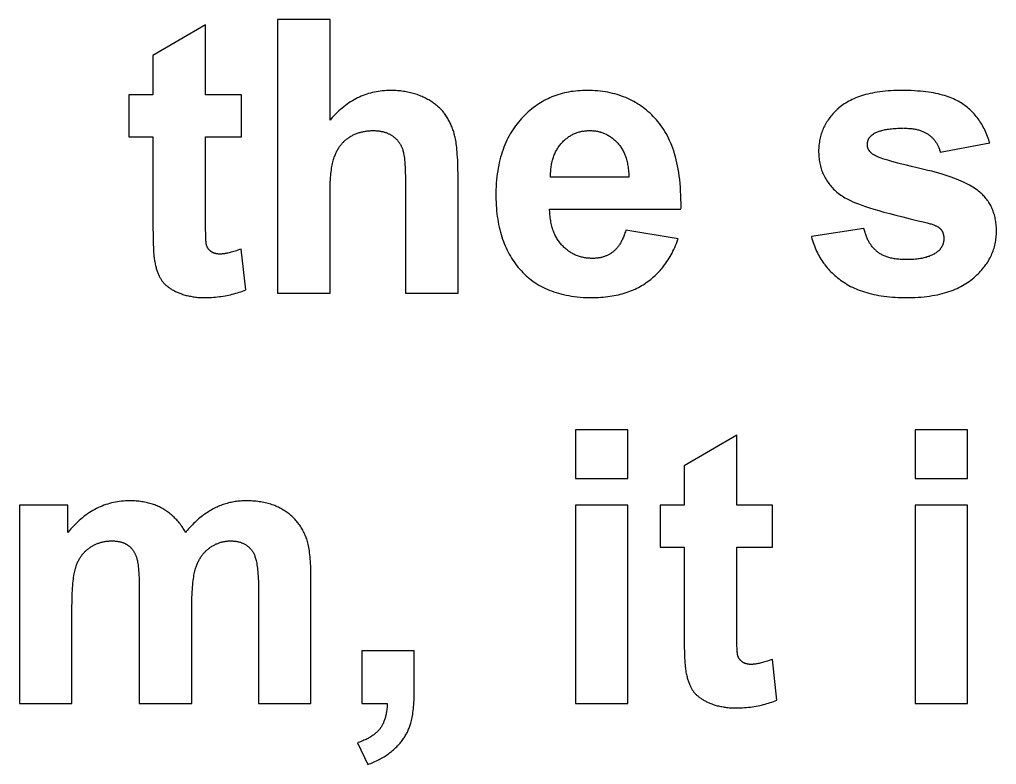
# Model space of a CAD drawing. Header units: millimetres. Extents: x 0 to 841, y 0 to 594.
# Drawn here: x 130.21 to 144.5, y 323.94 to 334.83 of the extents above; entities that cross this region are included whole.
import ezdxf

# ---------------------------------------------------------------- set-up
doc = ezdxf.new("R2010")
doc.units = ezdxf.units.MM
doc.header["$LTSCALE"] = 46.255
doc.layers.add('5_CURVES', color=7, linetype='CONTINUOUS')

msp = doc.modelspace()

# ---------------------------------------------------------------- linework, layer by layer
at = {"layer": '5_CURVES', "color": 7, "linetype": 'CONTINUOUS'}
for p, q in [((132.935, 334.751), (132.166, 334.304)), ((132.935, 333.728), (132.935, 334.751)), ((133.988, 334.83), (133.988, 330.83)), ((134.755, 334.83), (133.988, 334.83)), ((134.755, 333.359), (134.755, 334.83)), ((132.166, 334.304), (132.166, 333.728)), ((131.814, 333.728), (131.814, 333.117)), ((132.166, 333.728), (131.814, 333.728)), ((133.459, 333.728), (132.935, 333.728)), ((133.459, 333.117), (133.459, 333.728)), ((131.814, 333.117), (132.166, 333.117)), ((132.166, 333.117), (132.166, 331.767)), ((132.935, 331.949), (132.935, 333.117)), ((132.935, 333.117), (133.459, 333.117)), ((143.68, 332.893), (144.403, 333.027)), ((136.627, 330.83), (136.627, 332.58)), ((139.126, 332.527), (137.98, 332.527)), ((135.86, 332.379), (135.86, 330.83)), ((137.966, 332.058), (139.887, 332.058)), ((132.935, 331.818), (132.935, 331.949)), ((132.936, 331.749), (132.935, 331.818)), ((139.846, 331.624), (139.082, 331.752)), ((142.564, 331.774), (141.795, 331.657)), ((133.522, 330.879), (133.456, 331.474)), ((133.988, 330.83), (134.755, 330.83)), ((135.86, 330.83), (136.627, 330.83)), ((138.346, 328.83), (138.346, 328.121)), ((139.112, 328.83), (138.346, 328.83)), ((139.112, 328.121), (139.112, 328.83)), ((140.703, 328.751), (139.934, 328.304)), ((140.703, 327.728), (140.703, 328.751)), ((143.312, 328.83), (143.312, 328.121)), ((144.078, 328.83), (143.312, 328.83)), ((144.078, 328.121), (144.078, 328.83)), ((139.934, 328.304), (139.934, 327.728)), ((138.346, 328.121), (139.112, 328.121)), ((143.312, 328.121), (144.078, 328.121)), ((130.215, 327.728), (130.215, 324.83)), ((130.921, 327.728), (130.215, 327.728)), ((130.921, 327.332), (130.921, 327.728)), ((138.346, 327.728), (138.346, 324.83)), ((139.112, 327.728), (138.346, 327.728)), ((139.112, 324.83), (139.112, 327.728)), ((139.582, 327.728), (139.582, 327.117)), ((139.934, 327.728), (139.582, 327.728)), ((141.227, 327.728), (140.703, 327.728)), ((141.227, 327.117), (141.227, 327.728)), ((143.312, 327.728), (143.312, 324.83)), ((144.078, 327.728), (143.312, 327.728)), ((144.078, 324.83), (144.078, 327.728)), ((139.582, 327.117), (139.934, 327.117)), ((139.934, 327.117), (139.934, 325.767)), ((140.703, 325.949), (140.703, 327.117)), ((140.703, 327.117), (141.227, 327.117)), ((134.477, 324.83), (134.477, 326.716)), ((131.966, 326.475), (131.966, 324.83)), ((133.71, 326.501), (133.71, 324.83)), ((140.704, 325.818), (140.703, 325.949)), ((140.704, 325.749), (140.704, 325.818)), ((135.222, 325.597), (135.222, 324.83)), ((135.988, 325.597), (135.222, 325.597)), ((141.29, 324.879), (141.224, 325.474)), ((130.215, 324.83), (130.981, 324.83)), ((131.966, 324.83), (132.733, 324.83)), ((133.71, 324.83), (134.477, 324.83)), ((135.222, 324.83), (135.593, 324.83)), ((138.346, 324.83), (139.112, 324.83)), ((143.312, 324.83), (144.078, 324.83)), ((135.159, 324.254), (135.309, 323.938))]:
    msp.add_line(p, q, dxfattribs=at)
for points in [[(135.642, 333.793), (135.611, 333.793), (135.58, 333.792), (135.55, 333.79), (135.52, 333.787), (135.491, 333.784), (135.462, 333.779), (135.433, 333.774), (135.404, 333.769), (135.376, 333.762), (135.348, 333.755), (135.32, 333.747), (135.293, 333.738), (135.279, 333.734), (135.266, 333.729), (135.239, 333.719), (135.212, 333.708), (135.186, 333.696), (135.159, 333.684), (135.133, 333.67), (135.107, 333.656), (135.082, 333.642), (135.056, 333.626), (135.031, 333.61), (135.006, 333.592), (134.981, 333.574), (134.957, 333.556), (134.932, 333.536), (134.908, 333.515), (134.884, 333.494), (134.86, 333.471), (134.836, 333.448), (134.812, 333.424), (134.789, 333.398), (134.766, 333.372), (134.755, 333.359)], [(136.119, 333.695), (136.102, 333.703), (136.084, 333.711), (136.065, 333.718), (136.047, 333.725), (136.028, 333.732), (136.009, 333.738), (135.99, 333.744), (135.97, 333.75), (135.951, 333.755), (135.931, 333.76), (135.911, 333.765), (135.89, 333.769), (135.87, 333.773), (135.849, 333.777), (135.828, 333.78), (135.806, 333.783), (135.785, 333.786), (135.763, 333.788), (135.741, 333.79), (135.718, 333.791), (135.696, 333.792), (135.673, 333.793), (135.65, 333.793), (135.642, 333.793)], [(138.509, 333.793), (138.485, 333.793), (138.449, 333.792), (138.414, 333.79), (138.379, 333.788), (138.345, 333.785), (138.311, 333.78), (138.278, 333.776), (138.245, 333.77), (138.213, 333.764), (138.182, 333.756), (138.15, 333.749), (138.12, 333.74), (138.089, 333.731), (138.059, 333.721), (138.03, 333.71), (138.001, 333.698), (137.972, 333.686), (137.943, 333.673), (137.915, 333.659), (137.888, 333.645), (137.86, 333.629), (137.834, 333.613), (137.807, 333.597), (137.781, 333.579), (137.755, 333.561), (137.729, 333.542), (137.704, 333.522), (137.678, 333.501), (137.654, 333.479), (137.629, 333.457), (137.605, 333.433), (137.581, 333.409), (137.557, 333.384)], [(139.529, 333.364), (139.506, 333.39), (139.483, 333.414), (139.459, 333.438), (139.435, 333.461), (139.41, 333.483), (139.385, 333.505), (139.359, 333.525), (139.333, 333.545), (139.307, 333.564), (139.28, 333.582), (139.253, 333.6), (139.225, 333.616), (139.197, 333.632), (139.168, 333.647), (139.139, 333.662), (139.11, 333.676), (139.079, 333.689), (139.049, 333.701), (139.017, 333.712), (138.986, 333.723), (138.953, 333.733), (138.92, 333.743), (138.887, 333.751), (138.852, 333.759), (138.817, 333.766), (138.782, 333.772), (138.746, 333.778), (138.709, 333.782), (138.671, 333.786), (138.633, 333.789), (138.594, 333.791), (138.554, 333.793), (138.513, 333.793), (138.509, 333.793)], [(143.121, 333.793), (143.093, 333.793), (143.046, 333.792), (143.001, 333.791), (142.958, 333.789), (142.916, 333.786), (142.875, 333.782), (142.835, 333.778), (142.796, 333.773), (142.759, 333.767), (142.722, 333.761), (142.687, 333.755), (142.653, 333.748), (142.62, 333.74), (142.588, 333.732), (142.557, 333.723), (142.527, 333.714), (142.498, 333.704), (142.47, 333.694), (142.443, 333.683), (142.416, 333.672), (142.391, 333.66), (142.367, 333.648), (142.343, 333.636), (142.32, 333.623), (142.298, 333.609), (142.276, 333.596), (142.256, 333.582), (142.236, 333.567), (142.217, 333.552), (142.198, 333.537)], [(144.004, 333.598), (143.984, 333.611), (143.964, 333.623), (143.943, 333.635), (143.921, 333.647), (143.898, 333.658), (143.874, 333.669), (143.85, 333.679), (143.824, 333.69), (143.797, 333.699), (143.77, 333.709), (143.741, 333.718), (143.711, 333.726), (143.68, 333.734), (143.648, 333.742), (143.615, 333.749), (143.58, 333.756), (143.544, 333.762), (143.507, 333.768), (143.469, 333.773), (143.429, 333.778), (143.388, 333.782), (143.346, 333.785), (143.302, 333.788), (143.256, 333.791), (143.209, 333.792), (143.161, 333.793), (143.121, 333.793)], [(136.438, 333.444), (136.43, 333.455), (136.422, 333.466), (136.413, 333.477), (136.404, 333.488), (136.395, 333.499), (136.385, 333.509), (136.375, 333.52), (136.365, 333.53), (136.354, 333.54), (136.344, 333.55), (136.332, 333.561), (136.321, 333.57), (136.309, 333.58), (136.296, 333.59), (136.283, 333.6), (136.27, 333.609), (136.257, 333.618), (136.243, 333.627), (136.229, 333.637), (136.214, 333.645), (136.199, 333.654), (136.183, 333.663), (136.167, 333.671), (136.151, 333.68), (136.134, 333.688), (136.119, 333.695)], [(144.403, 333.027), (144.397, 333.045), (144.389, 333.071), (144.38, 333.096), (144.371, 333.121), (144.362, 333.145), (144.352, 333.169), (144.342, 333.192), (144.331, 333.215), (144.32, 333.237), (144.309, 333.258), (144.297, 333.279), (144.285, 333.3), (144.273, 333.32), (144.26, 333.34), (144.247, 333.359), (144.233, 333.378), (144.219, 333.396), (144.205, 333.414), (144.19, 333.432), (144.175, 333.449), (144.16, 333.466), (144.144, 333.482), (144.128, 333.498), (144.111, 333.513), (144.094, 333.528), (144.077, 333.543), (144.059, 333.557), (144.041, 333.571), (144.023, 333.585), (144.004, 333.598)], [(142.198, 333.537), (142.192, 333.531), (142.174, 333.515), (142.157, 333.499), (142.14, 333.482), (142.124, 333.466), (142.108, 333.449), (142.094, 333.432), (142.079, 333.415), (142.066, 333.398), (142.053, 333.381), (142.04, 333.363), (142.028, 333.345), (142.017, 333.328), (142.006, 333.31), (141.996, 333.292), (141.986, 333.273), (141.977, 333.255), (141.969, 333.236), (141.961, 333.217), (141.953, 333.198), (141.946, 333.179), (141.939, 333.159), (141.933, 333.139), (141.928, 333.119), (141.923, 333.099), (141.918, 333.079), (141.914, 333.058), (141.911, 333.037), (141.908, 333.015), (141.905, 332.994), (141.903, 332.972), (141.902, 332.949), (141.901, 332.927), (141.901, 332.904)], [(136.586, 333.106), (136.582, 333.122), (136.578, 333.139), (136.573, 333.155), (136.569, 333.171), (136.564, 333.187), (136.559, 333.203), (136.553, 333.219), (136.548, 333.234), (136.542, 333.25), (136.536, 333.265), (136.529, 333.28), (136.522, 333.295), (136.515, 333.31), (136.508, 333.325), (136.501, 333.34), (136.493, 333.355), (136.485, 333.369), (136.476, 333.384), (136.467, 333.398), (136.458, 333.413), (136.449, 333.427), (136.439, 333.441), (136.438, 333.444)], [(137.557, 333.384), (137.534, 333.358), (137.511, 333.331), (137.49, 333.304), (137.469, 333.277), (137.448, 333.248), (137.429, 333.219), (137.41, 333.19), (137.392, 333.16), (137.375, 333.129), (137.358, 333.097), (137.342, 333.065), (137.327, 333.032), (137.312, 332.998), (137.298, 332.964), (137.285, 332.929), (137.273, 332.893), (137.261, 332.856), (137.25, 332.818), (137.24, 332.78), (137.231, 332.74), (137.222, 332.7), (137.214, 332.659), (137.207, 332.617), (137.201, 332.574), (137.195, 332.529), (137.191, 332.484), (137.187, 332.438), (137.184, 332.391), (137.182, 332.342), (137.181, 332.293), (137.181, 332.257)], [(139.887, 332.058), (139.888, 332.075), (139.888, 332.14), (139.887, 332.202), (139.886, 332.263), (139.883, 332.322), (139.879, 332.379), (139.874, 332.435), (139.869, 332.489), (139.862, 332.541), (139.855, 332.592), (139.847, 332.642), (139.838, 332.689), (139.828, 332.736), (139.817, 332.781), (139.806, 332.825), (139.794, 332.867), (139.781, 332.908), (139.767, 332.948), (139.753, 332.986), (139.738, 333.024), (139.722, 333.06), (139.706, 333.095), (139.689, 333.129), (139.671, 333.162), (139.653, 333.194), (139.634, 333.225), (139.614, 333.254), (139.594, 333.283), (139.573, 333.311), (139.551, 333.338), (139.529, 333.364)], [(135.044, 333.113), (135.049, 333.117), (135.061, 333.123), (135.072, 333.13), (135.084, 333.136), (135.096, 333.142), (135.107, 333.147), (135.119, 333.153), (135.132, 333.158), (135.144, 333.163), (135.156, 333.168), (135.169, 333.172), (135.181, 333.176), (135.194, 333.18), (135.207, 333.184), (135.22, 333.187), (135.233, 333.19), (135.246, 333.193), (135.259, 333.195), (135.273, 333.198), (135.286, 333.2), (135.3, 333.202), (135.314, 333.203), (135.328, 333.204), (135.342, 333.205), (135.356, 333.206), (135.371, 333.207), (135.385, 333.207)], [(135.385, 333.207), (135.388, 333.207), (135.401, 333.206), (135.413, 333.206), (135.426, 333.205), (135.438, 333.205), (135.45, 333.204), (135.461, 333.202), (135.473, 333.201), (135.484, 333.199), (135.495, 333.197), (135.505, 333.195), (135.516, 333.193), (135.526, 333.191), (135.537, 333.188), (135.547, 333.185), (135.556, 333.182), (135.566, 333.179), (135.576, 333.176), (135.585, 333.172), (135.594, 333.169), (135.603, 333.165), (135.612, 333.161), (135.62, 333.157), (135.629, 333.152), (135.637, 333.148), (135.645, 333.143), (135.653, 333.138), (135.661, 333.133)], [(138.142, 333.023), (138.151, 333.034), (138.162, 333.044), (138.172, 333.055), (138.183, 333.065), (138.194, 333.075), (138.205, 333.084), (138.216, 333.093), (138.227, 333.102), (138.238, 333.11), (138.25, 333.118), (138.261, 333.125), (138.273, 333.132), (138.284, 333.139), (138.296, 333.146), (138.308, 333.152), (138.321, 333.158), (138.333, 333.163), (138.345, 333.168), (138.352, 333.171), (138.358, 333.173), (138.371, 333.178), (138.384, 333.182), (138.397, 333.186), (138.411, 333.189), (138.424, 333.193), (138.438, 333.196), (138.452, 333.198), (138.466, 333.2), (138.48, 333.202), (138.495, 333.204), (138.51, 333.205), (138.525, 333.206), (138.54, 333.206), (138.556, 333.207)], [(138.556, 333.207), (138.57, 333.206), (138.584, 333.206), (138.599, 333.205), (138.612, 333.204), (138.626, 333.202), (138.64, 333.201), (138.653, 333.198), (138.667, 333.196), (138.68, 333.193), (138.693, 333.19), (138.706, 333.186), (138.712, 333.184), (138.719, 333.182), (138.731, 333.178), (138.744, 333.174), (138.756, 333.169), (138.769, 333.164), (138.781, 333.159), (138.793, 333.153), (138.805, 333.147), (138.817, 333.14), (138.828, 333.133), (138.84, 333.126), (138.852, 333.119), (138.863, 333.111), (138.874, 333.103), (138.886, 333.094), (138.897, 333.085), (138.908, 333.076), (138.919, 333.066), (138.93, 333.056), (138.94, 333.046), (138.951, 333.035), (138.954, 333.032)], [(142.701, 333.156), (142.71, 333.162), (142.719, 333.167), (142.729, 333.172), (142.739, 333.177), (142.75, 333.182), (142.762, 333.187), (142.774, 333.192), (142.786, 333.196), (142.799, 333.201), (142.813, 333.205), (142.827, 333.209), (142.842, 333.213), (142.858, 333.217), (142.875, 333.22), (142.892, 333.223), (142.91, 333.226), (142.928, 333.229), (142.948, 333.232), (142.968, 333.234), (142.989, 333.236), (143.01, 333.238), (143.033, 333.239), (143.057, 333.241), (143.081, 333.241), (143.106, 333.242), (143.132, 333.242), (143.134, 333.242)], [(143.14, 333.242), (143.159, 333.242), (143.178, 333.241), (143.196, 333.241), (143.213, 333.239), (143.23, 333.238), (143.247, 333.236), (143.263, 333.235), (143.278, 333.232), (143.293, 333.23), (143.308, 333.228), (143.322, 333.225), (143.336, 333.222), (143.35, 333.218), (143.363, 333.215), (143.376, 333.211), (143.388, 333.207), (143.4, 333.203), (143.412, 333.199), (143.423, 333.195), (143.434, 333.19), (143.445, 333.185), (143.455, 333.18), (143.465, 333.175), (143.475, 333.169), (143.485, 333.164), (143.494, 333.158), (143.503, 333.152)], [(134.823, 332.833), (134.824, 332.834), (134.829, 332.847), (134.834, 332.86), (134.839, 332.873), (134.845, 332.885), (134.851, 332.897), (134.857, 332.909), (134.863, 332.921), (134.869, 332.932), (134.876, 332.943), (134.883, 332.954), (134.889, 332.964), (134.896, 332.974), (134.904, 332.984), (134.911, 332.994), (134.919, 333.003), (134.926, 333.013), (134.934, 333.022), (134.942, 333.031), (134.951, 333.039), (134.955, 333.043), (134.959, 333.048), (134.968, 333.056), (134.977, 333.064), (134.986, 333.071), (134.995, 333.079), (135.005, 333.086), (135.014, 333.093), (135.024, 333.1), (135.034, 333.107), (135.044, 333.113)], [(135.661, 333.133), (135.667, 333.129), (135.675, 333.123), (135.682, 333.118), (135.69, 333.112), (135.697, 333.106), (135.704, 333.1), (135.711, 333.094), (135.718, 333.088), (135.724, 333.082), (135.73, 333.076), (135.736, 333.07), (135.742, 333.064), (135.748, 333.057), (135.753, 333.051), (135.758, 333.044), (135.764, 333.037), (135.768, 333.03), (135.773, 333.023), (135.778, 333.016), (135.782, 333.009), (135.787, 333.002), (135.791, 332.994), (135.793, 332.991), (135.795, 332.987), (135.798, 332.979), (135.802, 332.971), (135.806, 332.963), (135.809, 332.955), (135.812, 332.947), (135.815, 332.939)], [(136.627, 332.58), (136.626, 332.634), (136.625, 332.684), (136.624, 332.731), (136.622, 332.775), (136.62, 332.816), (136.617, 332.855), (136.615, 332.891), (136.612, 332.925), (136.609, 332.957), (136.605, 332.986), (136.602, 333.014), (136.598, 333.039), (136.594, 333.063), (136.59, 333.085), (136.586, 333.106)], [(137.98, 332.527), (137.98, 332.544), (137.98, 332.565), (137.981, 332.586), (137.982, 332.606), (137.983, 332.626), (137.985, 332.646), (137.987, 332.665), (137.99, 332.683), (137.993, 332.702), (137.996, 332.72), (138, 332.737), (138.004, 332.755), (138.008, 332.772), (138.013, 332.788), (138.018, 332.804), (138.023, 332.82), (138.029, 332.836), (138.035, 332.851), (138.041, 332.866), (138.048, 332.881), (138.055, 332.895), (138.062, 332.909), (138.07, 332.923), (138.077, 332.936), (138.086, 332.95), (138.094, 332.963), (138.103, 332.975), (138.112, 332.988), (138.122, 333), (138.132, 333.012), (138.142, 333.023)], [(138.954, 333.032), (138.964, 333.021), (138.974, 333.01), (138.983, 332.999), (138.992, 332.987), (139.001, 332.975), (139.01, 332.963), (139.018, 332.95), (139.026, 332.937), (139.034, 332.923), (139.041, 332.909), (139.048, 332.895), (139.055, 332.881), (139.062, 332.865), (139.068, 332.85), (139.074, 332.834), (139.08, 332.818), (139.085, 332.801), (139.09, 332.784), (139.095, 332.766), (139.1, 332.748), (139.104, 332.729), (139.108, 332.71), (139.111, 332.69), (139.114, 332.67), (139.117, 332.649), (139.12, 332.628), (139.122, 332.606), (139.123, 332.584), (139.125, 332.561), (139.126, 332.537), (139.126, 332.527)], [(142.613, 333.002), (142.613, 333.002), (142.613, 333.008), (142.613, 333.013), (142.614, 333.019), (142.614, 333.024), (142.615, 333.029), (142.616, 333.034), (142.617, 333.039), (142.618, 333.044), (142.619, 333.048), (142.62, 333.053), (142.621, 333.058), (142.623, 333.062), (142.625, 333.067), (142.626, 333.071), (142.628, 333.076), (142.63, 333.08), (142.632, 333.084), (142.635, 333.088), (142.637, 333.092), (142.64, 333.097), (142.642, 333.101), (142.645, 333.105), (142.648, 333.109), (142.651, 333.112), (142.655, 333.116), (142.658, 333.12), (142.662, 333.124), (142.665, 333.128), (142.669, 333.131), (142.673, 333.135), (142.678, 333.139), (142.682, 333.142), (142.687, 333.146), (142.691, 333.149), (142.696, 333.153), (142.701, 333.156)], [(143.503, 333.152), (143.511, 333.146), (143.519, 333.14), (143.527, 333.134), (143.535, 333.127), (143.543, 333.121), (143.55, 333.114), (143.558, 333.107), (143.565, 333.1), (143.572, 333.092), (143.579, 333.085), (143.585, 333.077), (143.592, 333.069), (143.598, 333.061), (143.604, 333.053), (143.61, 333.044), (143.616, 333.035), (143.622, 333.026), (143.627, 333.017), (143.633, 333.008), (143.638, 332.998), (143.643, 332.988), (143.648, 332.978), (143.653, 332.967), (143.657, 332.957), (143.662, 332.946), (143.666, 332.935), (143.67, 332.923), (143.674, 332.911), (143.678, 332.899), (143.68, 332.893)], [(135.815, 332.939), (135.819, 332.929), (135.822, 332.917), (135.825, 332.903), (135.829, 332.887), (135.832, 332.87), (135.835, 332.85), (135.839, 332.828), (135.842, 332.803), (135.845, 332.775), (135.847, 332.745), (135.85, 332.711), (135.852, 332.674), (135.854, 332.634), (135.856, 332.59), (135.858, 332.543), (135.859, 332.492), (135.86, 332.437), (135.86, 332.379)], [(141.901, 332.904), (141.901, 332.89), (141.902, 332.866), (141.903, 332.843), (141.905, 332.82), (141.907, 332.797), (141.91, 332.775), (141.913, 332.753), (141.917, 332.731), (141.922, 332.71), (141.927, 332.69), (141.932, 332.669), (141.938, 332.649), (141.945, 332.629), (141.952, 332.61), (141.959, 332.591), (141.967, 332.572), (141.976, 332.554), (141.985, 332.535), (141.99, 332.526), (141.994, 332.517), (142.005, 332.5), (142.015, 332.482), (142.026, 332.465), (142.038, 332.448), (142.05, 332.432), (142.063, 332.415), (142.077, 332.399), (142.091, 332.383), (142.105, 332.367), (142.12, 332.352), (142.136, 332.337), (142.152, 332.322), (142.169, 332.307), (142.187, 332.292), (142.205, 332.278), (142.224, 332.264), (142.244, 332.25)], [(142.689, 332.862), (142.686, 332.865), (142.682, 332.868), (142.677, 332.872), (142.673, 332.876), (142.669, 332.879), (142.665, 332.883), (142.662, 332.887), (142.658, 332.89), (142.655, 332.894), (142.651, 332.898), (142.648, 332.901), (142.645, 332.905), (142.643, 332.909), (142.64, 332.913), (142.637, 332.917), (142.635, 332.921), (142.633, 332.924), (142.631, 332.928), (142.629, 332.932), (142.627, 332.936), (142.625, 332.94), (142.624, 332.943), (142.623, 332.945), (142.622, 332.949), (142.621, 332.953), (142.619, 332.957), (142.618, 332.961), (142.617, 332.966), (142.616, 332.97), (142.615, 332.974), (142.615, 332.979), (142.614, 332.983), (142.614, 332.988), (142.613, 332.993), (142.613, 332.997), (142.613, 333.002)], [(134.755, 330.83), (134.755, 332.302), (134.755, 332.343), (134.756, 332.381), (134.758, 332.418), (134.759, 332.452), (134.761, 332.486), (134.763, 332.518), (134.766, 332.548), (134.769, 332.577), (134.772, 332.604), (134.776, 332.631), (134.779, 332.656), (134.783, 332.679), (134.788, 332.702), (134.792, 332.724), (134.797, 332.744), (134.802, 332.764), (134.807, 332.782), (134.812, 332.8), (134.818, 332.817), (134.823, 332.833)], [(143.342, 332.662), (143.259, 332.681), (143.185, 332.699), (143.118, 332.716), (143.057, 332.732), (143.003, 332.746), (142.955, 332.76), (142.913, 332.772), (142.875, 332.784), (142.842, 332.795), (142.813, 332.805), (142.787, 332.814), (142.766, 332.823), (142.747, 332.831), (142.731, 332.838), (142.717, 332.845), (142.706, 332.851), (142.697, 332.857), (142.689, 332.862)], [(144.259, 332.304), (144.241, 332.319), (144.222, 332.333), (144.202, 332.348), (144.18, 332.363), (144.157, 332.377), (144.132, 332.392), (144.106, 332.407), (144.079, 332.422), (144.05, 332.436), (144.019, 332.451), (143.987, 332.466), (143.952, 332.48), (143.916, 332.495), (143.878, 332.51), (143.839, 332.524), (143.797, 332.539), (143.753, 332.554), (143.706, 332.568), (143.658, 332.582), (143.607, 332.597), (143.554, 332.611), (143.498, 332.625), (143.44, 332.639), (143.342, 332.662)], [(144.501, 331.736), (144.501, 331.748), (144.501, 331.771), (144.5, 331.793), (144.498, 331.815), (144.496, 331.836), (144.494, 331.857), (144.491, 331.878), (144.488, 331.898), (144.484, 331.917), (144.48, 331.937), (144.476, 331.956), (144.471, 331.974), (144.465, 331.992), (144.46, 332.01), (144.453, 332.028), (144.447, 332.045), (144.44, 332.062), (144.432, 332.078), (144.425, 332.095), (144.417, 332.111), (144.408, 332.126), (144.399, 332.142), (144.39, 332.157), (144.38, 332.172), (144.375, 332.179), (144.37, 332.186), (144.359, 332.2), (144.348, 332.214), (144.337, 332.228), (144.325, 332.241), (144.313, 332.254), (144.3, 332.267), (144.287, 332.28), (144.273, 332.292), (144.259, 332.304)], [(137.181, 332.257), (137.181, 332.248), (137.181, 332.203), (137.183, 332.158), (137.185, 332.115), (137.188, 332.072), (137.191, 332.03), (137.196, 331.989), (137.201, 331.949), (137.207, 331.909), (137.214, 331.87), (137.221, 331.832), (137.229, 331.795), (137.238, 331.758), (137.247, 331.723), (137.257, 331.687), (137.268, 331.653), (137.279, 331.619), (137.291, 331.586), (137.304, 331.553), (137.318, 331.521), (137.332, 331.49), (137.346, 331.459), (137.362, 331.429), (137.377, 331.399), (137.394, 331.37), (137.411, 331.341), (137.429, 331.313), (137.448, 331.285), (137.467, 331.258)], [(142.244, 332.25), (142.263, 332.238), (142.285, 332.225), (142.309, 332.211), (142.337, 332.197), (142.368, 332.182), (142.403, 332.166), (142.442, 332.15), (142.486, 332.133), (142.533, 332.116), (142.586, 332.097), (142.645, 332.078), (142.709, 332.058), (142.779, 332.037), (142.856, 332.015), (142.94, 331.992), (143.032, 331.968), (143.131, 331.943), (143.24, 331.916), (143.358, 331.889)], [(138.151, 331.525), (138.14, 331.537), (138.13, 331.549), (138.12, 331.562), (138.11, 331.575), (138.1, 331.588), (138.091, 331.601), (138.082, 331.615), (138.073, 331.629), (138.065, 331.643), (138.057, 331.658), (138.049, 331.673), (138.042, 331.689), (138.035, 331.705), (138.028, 331.721), (138.022, 331.738), (138.015, 331.755), (138.01, 331.773), (138.004, 331.791), (137.999, 331.809), (137.994, 331.828), (137.99, 331.848), (137.986, 331.868), (137.982, 331.888), (137.979, 331.909), (137.976, 331.931), (137.973, 331.953), (137.971, 331.975), (137.969, 331.999), (137.968, 332.023), (137.967, 332.047), (137.966, 332.058)], [(143.358, 331.889), (143.431, 331.872), (143.451, 331.868), (143.469, 331.863), (143.487, 331.858), (143.503, 331.854), (143.519, 331.849), (143.533, 331.845), (143.547, 331.841), (143.56, 331.836), (143.572, 331.832), (143.583, 331.828), (143.594, 331.824), (143.603, 331.82), (143.612, 331.816), (143.621, 331.812), (143.629, 331.808), (143.636, 331.804), (143.642, 331.8), (143.649, 331.797), (143.654, 331.793), (143.659, 331.789), (143.664, 331.786), (143.668, 331.782), (143.672, 331.779), (143.676, 331.776)], [(132.166, 331.767), (132.167, 331.702), (132.168, 331.643), (132.169, 331.589), (132.17, 331.541), (132.172, 331.498), (132.174, 331.459), (132.176, 331.426), (132.179, 331.396), (132.181, 331.37), (132.184, 331.348), (132.186, 331.329), (132.188, 331.313)], [(132.949, 331.534), (132.947, 331.539), (132.946, 331.546), (132.945, 331.554), (132.944, 331.565), (132.942, 331.578), (132.941, 331.594), (132.94, 331.615), (132.939, 331.639), (132.938, 331.669), (132.937, 331.705), (132.936, 331.749)], [(139.082, 331.752), (139.08, 331.744), (139.074, 331.727), (139.069, 331.709), (139.063, 331.693), (139.057, 331.677), (139.051, 331.662), (139.045, 331.647), (139.039, 331.633), (139.033, 331.619), (139.027, 331.606), (139.02, 331.593), (139.014, 331.581), (139.007, 331.569), (139.001, 331.558), (138.994, 331.547), (138.987, 331.536), (138.98, 331.526), (138.973, 331.516), (138.966, 331.507), (138.959, 331.498), (138.951, 331.489), (138.944, 331.48), (138.936, 331.472), (138.929, 331.464), (138.921, 331.457), (138.913, 331.45), (138.905, 331.443), (138.897, 331.436)], [(142.763, 331.432), (142.753, 331.44), (142.744, 331.448), (142.735, 331.456), (142.726, 331.464), (142.717, 331.472), (142.708, 331.481), (142.7, 331.49), (142.692, 331.499), (142.684, 331.509), (142.676, 331.519), (142.669, 331.529), (142.662, 331.539), (142.654, 331.549), (142.647, 331.56), (142.641, 331.571), (142.634, 331.583), (142.628, 331.594), (142.622, 331.606), (142.616, 331.619), (142.61, 331.631), (142.604, 331.644), (142.599, 331.658), (142.594, 331.671), (142.589, 331.685), (142.584, 331.699), (142.579, 331.714), (142.575, 331.729), (142.571, 331.745), (142.567, 331.76), (142.564, 331.774)], [(143.676, 331.776), (143.679, 331.772), (143.683, 331.769), (143.686, 331.765), (143.689, 331.761), (143.692, 331.758), (143.695, 331.754), (143.697, 331.75), (143.7, 331.746), (143.703, 331.742), (143.705, 331.738), (143.707, 331.734), (143.71, 331.729), (143.712, 331.725), (143.714, 331.721), (143.716, 331.716), (143.718, 331.712), (143.719, 331.707), (143.721, 331.703), (143.722, 331.698), (143.724, 331.693), (143.725, 331.689), (143.726, 331.684), (143.727, 331.679), (143.728, 331.674), (143.729, 331.669), (143.73, 331.663), (143.73, 331.658), (143.731, 331.653), (143.731, 331.647), (143.732, 331.642), (143.732, 331.636), (143.732, 331.632)], [(144.168, 331.052), (144.175, 331.058), (144.196, 331.077), (144.215, 331.095), (144.234, 331.113), (144.253, 331.132), (144.27, 331.151), (144.287, 331.169), (144.303, 331.188), (144.318, 331.207), (144.333, 331.226), (144.347, 331.246), (144.36, 331.265), (144.373, 331.284), (144.385, 331.304), (144.396, 331.324), (144.407, 331.344), (144.417, 331.364), (144.427, 331.384), (144.436, 331.404), (144.444, 331.425), (144.452, 331.446), (144.459, 331.467), (144.463, 331.477), (144.466, 331.488), (144.472, 331.509), (144.477, 331.531), (144.482, 331.552), (144.487, 331.574), (144.491, 331.597), (144.494, 331.619), (144.496, 331.642), (144.499, 331.665), (144.5, 331.688), (144.501, 331.712), (144.501, 331.736)], [(139.38, 330.983), (139.402, 330.999), (139.424, 331.015), (139.445, 331.031), (139.466, 331.048), (139.486, 331.066), (139.506, 331.084), (139.525, 331.102), (139.544, 331.121), (139.563, 331.141), (139.581, 331.161), (139.599, 331.181), (139.617, 331.202), (139.634, 331.224), (139.65, 331.246), (139.667, 331.268), (139.683, 331.291), (139.698, 331.315), (139.713, 331.339), (139.728, 331.364), (139.743, 331.39), (139.757, 331.416), (139.77, 331.442), (139.783, 331.47), (139.796, 331.497), (139.809, 331.526), (139.821, 331.555), (139.832, 331.585), (139.844, 331.616), (139.846, 331.624)], [(141.795, 331.657), (141.796, 331.653), (141.803, 331.625), (141.811, 331.598), (141.82, 331.571), (141.829, 331.544), (141.839, 331.519), (141.849, 331.493), (141.859, 331.468), (141.87, 331.444), (141.882, 331.42), (141.894, 331.396), (141.907, 331.373), (141.92, 331.35), (141.933, 331.328), (141.948, 331.306), (141.962, 331.284), (141.977, 331.263), (141.985, 331.252), (141.993, 331.242), (142.009, 331.221), (142.026, 331.201), (142.043, 331.182), (142.06, 331.162), (142.079, 331.143), (142.097, 331.125), (142.117, 331.106), (142.136, 331.088), (142.157, 331.071), (142.178, 331.053), (142.199, 331.037), (142.221, 331.02), (142.244, 331.004)], [(143.732, 331.632), (143.732, 331.625), (143.731, 331.617), (143.731, 331.61), (143.73, 331.603), (143.73, 331.596), (143.729, 331.589), (143.728, 331.582), (143.726, 331.575), (143.725, 331.568), (143.723, 331.562), (143.721, 331.555), (143.719, 331.549), (143.717, 331.543), (143.715, 331.537), (143.713, 331.531), (143.711, 331.528), (143.71, 331.525), (143.707, 331.519), (143.704, 331.513), (143.701, 331.507), (143.698, 331.502), (143.695, 331.496), (143.691, 331.491), (143.688, 331.486), (143.684, 331.48), (143.68, 331.475), (143.676, 331.47), (143.671, 331.465), (143.667, 331.46), (143.662, 331.455), (143.657, 331.45), (143.652, 331.446), (143.647, 331.441), (143.641, 331.437), (143.636, 331.432), (143.63, 331.428)], [(133.016, 331.438), (133.013, 331.44), (133.009, 331.443), (133.006, 331.446), (133.003, 331.448), (133, 331.451), (132.997, 331.454), (132.995, 331.456), (132.994, 331.457), (132.991, 331.46), (132.988, 331.463), (132.985, 331.466), (132.983, 331.469), (132.98, 331.472), (132.978, 331.475), (132.975, 331.479), (132.973, 331.482), (132.971, 331.485), (132.969, 331.489), (132.967, 331.492), (132.965, 331.496), (132.963, 331.499), (132.961, 331.503), (132.959, 331.506), (132.957, 331.51), (132.956, 331.514), (132.954, 331.518), (132.953, 331.522), (132.951, 331.526), (132.95, 331.53), (132.949, 331.534), (132.949, 331.534)], [(133.456, 331.474), (133.432, 331.466), (133.409, 331.458), (133.387, 331.45), (133.367, 331.444), (133.347, 331.438), (133.328, 331.432), (133.311, 331.427), (133.294, 331.423), (133.278, 331.419), (133.263, 331.415), (133.248, 331.412), (133.235, 331.41), (133.222, 331.407), (133.21, 331.405), (133.198, 331.404), (133.187, 331.403), (133.176, 331.402), (133.166, 331.401), (133.157, 331.4), (133.148, 331.4)], [(138.594, 331.338), (138.588, 331.338), (138.571, 331.338), (138.554, 331.339), (138.538, 331.34), (138.522, 331.341), (138.507, 331.343), (138.491, 331.345), (138.476, 331.348), (138.461, 331.351), (138.446, 331.354), (138.431, 331.357), (138.417, 331.361), (138.403, 331.365), (138.388, 331.37), (138.375, 331.375), (138.361, 331.38), (138.347, 331.386), (138.334, 331.392), (138.321, 331.398), (138.308, 331.405), (138.295, 331.412), (138.282, 331.419), (138.27, 331.427), (138.257, 331.435), (138.245, 331.444), (138.233, 331.452), (138.221, 331.462), (138.209, 331.471), (138.197, 331.481), (138.185, 331.492), (138.174, 331.502), (138.163, 331.514), (138.151, 331.525)], [(132.188, 331.313), (132.19, 331.303), (132.193, 331.286), (132.197, 331.269), (132.2, 331.252), (132.204, 331.236), (132.207, 331.221), (132.211, 331.206), (132.215, 331.191), (132.22, 331.177), (132.224, 331.164), (132.228, 331.151), (132.233, 331.138), (132.238, 331.125), (132.243, 331.113), (132.247, 331.102), (132.252, 331.09), (132.258, 331.08), (132.263, 331.069), (132.268, 331.059), (132.274, 331.049), (132.279, 331.04), (132.285, 331.03), (132.291, 331.021), (132.297, 331.013)], [(133.148, 331.4), (133.146, 331.4), (133.14, 331.4), (133.134, 331.401), (133.128, 331.401), (133.122, 331.401), (133.117, 331.402), (133.111, 331.402), (133.106, 331.403), (133.101, 331.404), (133.096, 331.405), (133.091, 331.406), (133.086, 331.407), (133.081, 331.408), (133.077, 331.409), (133.072, 331.41), (133.068, 331.412), (133.063, 331.413), (133.059, 331.415), (133.055, 331.416), (133.051, 331.418), (133.047, 331.42), (133.043, 331.422), (133.039, 331.424), (133.035, 331.426), (133.031, 331.428), (133.027, 331.43), (133.024, 331.433), (133.02, 331.435), (133.016, 331.438)], [(138.897, 331.436), (138.889, 331.429), (138.88, 331.423), (138.872, 331.417), (138.863, 331.411), (138.854, 331.406), (138.845, 331.4), (138.836, 331.395), (138.827, 331.39), (138.818, 331.386), (138.808, 331.381), (138.799, 331.377), (138.789, 331.373), (138.779, 331.369), (138.769, 331.365), (138.759, 331.362), (138.748, 331.359), (138.738, 331.356), (138.727, 331.353), (138.716, 331.35), (138.705, 331.348), (138.694, 331.346), (138.683, 331.344), (138.671, 331.342), (138.66, 331.341), (138.648, 331.34), (138.636, 331.339), (138.623, 331.338), (138.611, 331.338), (138.598, 331.338), (138.594, 331.338)], [(143.183, 331.319), (143.172, 331.319), (143.152, 331.319), (143.132, 331.32), (143.112, 331.321), (143.093, 331.322), (143.075, 331.324), (143.057, 331.326), (143.039, 331.328), (143.022, 331.33), (143.005, 331.333), (142.989, 331.336), (142.973, 331.34), (142.958, 331.343), (142.943, 331.347), (142.928, 331.351), (142.914, 331.355), (142.9, 331.36), (142.887, 331.365), (142.874, 331.37), (142.861, 331.375), (142.849, 331.381), (142.837, 331.386), (142.825, 331.392), (142.814, 331.399), (142.803, 331.405), (142.793, 331.411), (142.782, 331.418), (142.772, 331.425), (142.763, 331.432)], [(143.63, 331.428), (143.621, 331.421), (143.611, 331.414), (143.6, 331.408), (143.589, 331.401), (143.578, 331.395), (143.566, 331.389), (143.554, 331.384), (143.542, 331.378), (143.529, 331.373), (143.516, 331.367), (143.502, 331.363), (143.487, 331.358), (143.473, 331.353), (143.457, 331.349), (143.441, 331.345), (143.425, 331.341), (143.408, 331.338), (143.391, 331.335), (143.373, 331.332), (143.354, 331.329), (143.335, 331.327), (143.315, 331.324), (143.294, 331.323), (143.273, 331.321), (143.251, 331.32), (143.229, 331.319), (143.205, 331.319), (143.183, 331.319)], [(137.467, 331.258), (137.488, 331.231), (137.509, 331.204), (137.53, 331.179), (137.553, 331.154), (137.575, 331.13), (137.599, 331.107), (137.623, 331.084), (137.647, 331.063), (137.66, 331.052), (137.673, 331.042), (137.698, 331.022), (137.725, 331.002), (137.752, 330.984), (137.78, 330.966), (137.808, 330.948), (137.837, 330.932), (137.867, 330.916), (137.897, 330.901), (137.929, 330.887), (137.961, 330.874), (137.993, 330.861), (138.027, 330.849), (138.061, 330.838), (138.096, 330.827), (138.133, 330.817), (138.169, 330.808), (138.207, 330.8), (138.246, 330.793), (138.286, 330.786), (138.327, 330.78), (138.368, 330.776), (138.411, 330.772), (138.455, 330.768), (138.5, 330.766), (138.546, 330.765), (138.586, 330.765)], [(143.183, 330.765), (143.219, 330.765), (143.266, 330.766), (143.312, 330.768), (143.357, 330.77), (143.401, 330.773), (143.443, 330.777), (143.484, 330.782), (143.524, 330.787), (143.563, 330.793), (143.601, 330.8), (143.638, 330.807), (143.673, 330.815), (143.708, 330.824), (143.742, 330.833), (143.775, 330.842), (143.806, 330.853), (143.837, 330.863), (143.868, 330.875), (143.897, 330.887), (143.925, 330.899), (143.953, 330.912), (143.98, 330.925), (144.006, 330.939), (144.031, 330.954), (144.055, 330.969), (144.079, 330.984), (144.102, 331), (144.125, 331.017), (144.147, 331.034), (144.168, 331.052)], [(132.297, 331.013), (132.302, 331.005), (132.308, 330.997), (132.314, 330.99), (132.321, 330.982), (132.327, 330.975), (132.334, 330.968), (132.341, 330.96), (132.348, 330.953), (132.356, 330.946), (132.364, 330.939), (132.372, 330.932), (132.381, 330.925), (132.389, 330.918), (132.398, 330.912), (132.408, 330.905), (132.418, 330.898), (132.427, 330.892), (132.438, 330.886), (132.448, 330.879), (132.459, 330.873), (132.471, 330.867), (132.482, 330.861), (132.494, 330.855), (132.507, 330.849), (132.519, 330.843), (132.533, 330.838), (132.542, 330.834)], [(132.916, 330.765), (132.93, 330.765), (132.961, 330.765), (132.991, 330.766), (133.021, 330.768), (133.051, 330.769), (133.08, 330.772), (133.108, 330.775), (133.137, 330.778), (133.165, 330.782), (133.192, 330.786), (133.22, 330.79), (133.246, 330.795), (133.273, 330.801), (133.299, 330.807), (133.325, 330.813), (133.351, 330.82), (133.376, 330.827), (133.401, 330.835), (133.426, 330.843), (133.45, 330.851), (133.474, 330.86), (133.498, 330.869), (133.522, 330.879)], [(138.586, 330.765), (138.61, 330.765), (138.646, 330.766), (138.682, 330.767), (138.717, 330.769), (138.751, 330.771), (138.784, 330.775), (138.817, 330.778), (138.849, 330.783), (138.881, 330.788), (138.912, 330.793), (138.942, 330.799), (138.972, 330.806), (139.001, 330.813), (139.03, 330.821), (139.058, 330.829), (139.086, 330.838), (139.113, 330.847), (139.139, 330.857), (139.165, 330.867), (139.191, 330.878), (139.216, 330.889), (139.241, 330.901), (139.265, 330.913), (139.289, 330.926), (139.312, 330.94), (139.335, 330.953), (139.358, 330.968), (139.38, 330.983)], [(142.244, 331.004), (142.268, 330.988), (142.292, 330.973), (142.316, 330.958), (142.342, 330.943), (142.368, 330.929), (142.395, 330.916), (142.423, 330.903), (142.451, 330.891), (142.48, 330.879), (142.51, 330.868), (142.54, 330.857), (142.572, 330.847), (142.604, 330.837), (142.637, 330.828), (142.672, 330.819), (142.707, 330.811), (142.742, 330.804), (142.779, 330.797), (142.817, 330.791), (142.856, 330.785), (142.896, 330.78), (142.937, 330.776), (142.979, 330.772), (143.022, 330.769), (143.066, 330.767), (143.111, 330.766), (143.158, 330.765), (143.183, 330.765)], [(132.542, 330.834), (132.557, 330.828), (132.573, 330.822), (132.588, 330.817), (132.603, 330.811), (132.619, 330.806), (132.635, 330.802), (132.651, 330.797), (132.667, 330.793), (132.684, 330.789), (132.701, 330.786), (132.718, 330.783), (132.735, 330.779), (132.752, 330.777), (132.769, 330.774), (132.787, 330.772), (132.805, 330.77), (132.823, 330.768), (132.841, 330.767), (132.859, 330.766), (132.878, 330.765), (132.896, 330.765), (132.915, 330.765)], [(131.825, 327.793), (131.794, 327.793), (131.764, 327.792), (131.734, 327.79), (131.704, 327.787), (131.674, 327.783), (131.645, 327.779), (131.616, 327.774), (131.588, 327.768), (131.56, 327.761), (131.531, 327.754), (131.504, 327.746), (131.476, 327.737), (131.449, 327.727), (131.421, 327.716), (131.395, 327.705), (131.368, 327.693), (131.341, 327.68), (131.315, 327.666), (131.289, 327.652), (131.263, 327.636), (131.237, 327.62), (131.211, 327.603), (131.186, 327.585), (131.161, 327.566), (131.136, 327.546), (131.111, 327.526), (131.086, 327.504), (131.061, 327.482), (131.037, 327.458), (131.012, 327.434), (130.988, 327.408), (130.964, 327.382), (130.94, 327.354), (130.921, 327.332)], [(132.308, 327.679), (132.292, 327.687), (132.276, 327.696), (132.26, 327.703), (132.243, 327.711), (132.226, 327.718), (132.21, 327.725), (132.192, 327.732), (132.175, 327.738), (132.157, 327.744), (132.139, 327.75), (132.121, 327.755), (132.102, 327.76), (132.084, 327.765), (132.065, 327.769), (132.045, 327.773), (132.025, 327.777), (132.005, 327.78), (131.985, 327.783), (131.964, 327.786), (131.943, 327.788), (131.922, 327.79), (131.9, 327.791), (131.878, 327.792), (131.856, 327.793), (131.833, 327.793), (131.825, 327.793)], [(133.527, 327.793), (133.506, 327.793), (133.486, 327.793), (133.465, 327.792), (133.445, 327.79), (133.425, 327.788), (133.405, 327.786), (133.386, 327.784), (133.366, 327.781), (133.347, 327.778), (133.327, 327.774), (133.308, 327.77), (133.299, 327.768), (133.289, 327.766), (133.27, 327.761), (133.251, 327.756), (133.232, 327.751), (133.214, 327.745), (133.195, 327.739), (133.176, 327.732), (133.158, 327.725), (133.139, 327.718), (133.121, 327.71), (133.103, 327.702), (133.084, 327.693), (133.066, 327.684), (133.055, 327.679)], [(134.067, 327.662), (134.051, 327.672), (134.034, 327.681), (134.017, 327.69), (134, 327.698), (133.982, 327.706), (133.964, 327.714), (133.946, 327.722), (133.927, 327.729), (133.908, 327.735), (133.889, 327.742), (133.869, 327.748), (133.849, 327.754), (133.829, 327.759), (133.808, 327.764), (133.787, 327.768), (133.765, 327.773), (133.743, 327.776), (133.721, 327.78), (133.698, 327.783), (133.675, 327.786), (133.651, 327.788), (133.627, 327.79), (133.602, 327.791), (133.577, 327.792), (133.552, 327.793), (133.527, 327.793)], [(132.643, 327.332), (132.641, 327.335), (132.631, 327.353), (132.62, 327.371), (132.609, 327.389), (132.597, 327.406), (132.586, 327.422), (132.574, 327.438), (132.563, 327.454), (132.551, 327.469), (132.538, 327.484), (132.526, 327.499), (132.514, 327.513), (132.501, 327.526), (132.488, 327.54), (132.475, 327.552), (132.462, 327.565), (132.449, 327.577), (132.436, 327.589), (132.422, 327.6), (132.408, 327.611), (132.395, 327.622), (132.38, 327.632), (132.366, 327.642), (132.352, 327.652), (132.337, 327.661), (132.322, 327.67), (132.308, 327.679)], [(133.055, 327.679), (133.036, 327.669), (133.018, 327.658), (132.999, 327.647), (132.981, 327.636), (132.962, 327.624), (132.943, 327.612), (132.925, 327.599), (132.906, 327.586), (132.888, 327.572), (132.869, 327.557), (132.851, 327.542), (132.833, 327.527), (132.814, 327.511), (132.796, 327.495), (132.778, 327.478), (132.76, 327.46), (132.742, 327.442), (132.724, 327.423), (132.706, 327.404), (132.688, 327.385), (132.67, 327.364), (132.653, 327.344), (132.643, 327.332)], [(134.396, 327.282), (134.393, 327.288), (134.385, 327.306), (134.377, 327.323), (134.368, 327.34), (134.36, 327.357), (134.351, 327.373), (134.341, 327.389), (134.332, 327.405), (134.322, 327.42), (134.312, 327.435), (134.301, 327.45), (134.291, 327.464), (134.28, 327.478), (134.269, 327.492), (134.257, 327.505), (134.246, 327.518), (134.234, 327.531), (134.222, 327.543), (134.209, 327.556), (134.196, 327.567), (134.183, 327.579), (134.17, 327.59), (134.156, 327.601), (134.142, 327.612), (134.128, 327.623), (134.113, 327.633), (134.098, 327.643), (134.083, 327.653), (134.067, 327.662)], [(131.246, 327.111), (131.257, 327.118), (131.267, 327.124), (131.277, 327.131), (131.288, 327.137), (131.298, 327.142), (131.309, 327.148), (131.32, 327.153), (131.331, 327.158), (131.342, 327.163), (131.353, 327.167), (131.364, 327.172), (131.375, 327.176), (131.387, 327.18), (131.392, 327.181), (131.398, 327.183), (131.41, 327.186), (131.421, 327.189), (131.433, 327.192), (131.445, 327.195), (131.457, 327.197), (131.469, 327.199), (131.481, 327.201), (131.494, 327.203), (131.506, 327.204), (131.519, 327.205), (131.532, 327.206), (131.545, 327.206), (131.558, 327.207), (131.565, 327.207)], [(131.565, 327.207), (131.571, 327.207), (131.582, 327.206), (131.593, 327.206), (131.603, 327.206), (131.614, 327.205), (131.624, 327.204), (131.634, 327.203), (131.643, 327.202), (131.653, 327.2), (131.662, 327.199), (131.671, 327.197), (131.68, 327.195), (131.688, 327.193), (131.697, 327.191), (131.705, 327.188), (131.713, 327.186), (131.721, 327.183), (131.729, 327.181), (131.736, 327.178), (131.744, 327.175), (131.751, 327.172), (131.758, 327.168), (131.765, 327.165), (131.771, 327.161), (131.778, 327.158), (131.784, 327.154), (131.791, 327.15), (131.794, 327.148), (131.797, 327.146)], [(133, 327.109), (133.008, 327.115), (133.019, 327.122), (133.029, 327.128), (133.04, 327.134), (133.05, 327.14), (133.061, 327.146), (133.071, 327.151), (133.082, 327.157), (133.092, 327.162), (133.103, 327.166), (133.114, 327.171), (133.124, 327.175), (133.135, 327.179), (133.146, 327.182), (133.157, 327.186), (133.168, 327.189), (133.179, 327.192), (133.19, 327.194), (133.195, 327.195), (133.201, 327.197), (133.212, 327.199), (133.223, 327.2), (133.234, 327.202), (133.246, 327.203), (133.257, 327.205), (133.268, 327.206), (133.28, 327.206), (133.292, 327.207), (133.303, 327.207)], [(133.303, 327.207), (133.307, 327.207), (133.32, 327.206), (133.332, 327.206), (133.345, 327.205), (133.357, 327.204), (133.368, 327.203), (133.38, 327.201), (133.391, 327.199), (133.402, 327.197), (133.413, 327.195), (133.423, 327.192), (133.434, 327.19), (133.444, 327.187), (133.454, 327.183), (133.463, 327.18), (133.473, 327.176), (133.482, 327.172), (133.491, 327.168), (133.5, 327.164), (133.508, 327.159), (133.517, 327.154), (133.525, 327.149), (133.533, 327.143), (133.541, 327.138), (133.549, 327.132), (133.557, 327.126), (133.564, 327.12), (133.571, 327.113), (133.578, 327.106), (133.585, 327.099), (133.592, 327.092), (133.599, 327.084), (133.605, 327.076), (133.612, 327.068), (133.618, 327.06), (133.624, 327.051), (133.63, 327.042)], [(134.477, 326.716), (134.476, 326.758), (134.475, 326.798), (134.474, 326.837), (134.472, 326.874), (134.469, 326.909), (134.467, 326.942), (134.464, 326.974), (134.461, 327.005), (134.457, 327.033), (134.453, 327.061), (134.449, 327.087), (134.445, 327.112), (134.44, 327.135), (134.435, 327.157), (134.43, 327.178), (134.425, 327.198), (134.419, 327.217), (134.414, 327.235), (134.408, 327.252), (134.402, 327.267), (134.396, 327.282)], [(131.042, 326.836), (131.044, 326.844), (131.049, 326.856), (131.054, 326.869), (131.059, 326.881), (131.064, 326.893), (131.069, 326.904), (131.075, 326.915), (131.081, 326.926), (131.087, 326.937), (131.093, 326.948), (131.099, 326.958), (131.105, 326.968), (131.112, 326.978), (131.119, 326.988), (131.126, 326.997), (131.129, 327.002), (131.133, 327.006), (131.141, 327.016), (131.148, 327.024), (131.156, 327.033), (131.164, 327.042), (131.172, 327.05), (131.181, 327.058), (131.189, 327.066), (131.198, 327.074), (131.207, 327.082), (131.217, 327.089), (131.226, 327.097), (131.236, 327.104), (131.246, 327.111)], [(131.797, 327.146), (131.803, 327.141), (131.809, 327.137), (131.814, 327.133), (131.82, 327.128), (131.825, 327.123), (131.831, 327.118), (131.836, 327.113), (131.839, 327.111), (131.841, 327.108), (131.847, 327.102), (131.852, 327.097), (131.856, 327.091), (131.861, 327.085), (131.866, 327.079), (131.871, 327.073), (131.875, 327.067), (131.879, 327.061), (131.884, 327.054), (131.888, 327.047), (131.892, 327.04), (131.896, 327.033), (131.9, 327.026), (131.904, 327.018), (131.907, 327.01), (131.911, 327.003), (131.914, 326.994), (131.917, 326.986), (131.921, 326.978), (131.924, 326.969), (131.926, 326.964)], [(132.795, 326.82), (132.797, 326.826), (132.802, 326.84), (132.807, 326.853), (132.812, 326.867), (132.818, 326.88), (132.823, 326.892), (132.829, 326.904), (132.835, 326.916), (132.842, 326.928), (132.848, 326.94), (132.854, 326.951), (132.861, 326.962), (132.868, 326.972), (132.875, 326.983), (132.882, 326.993), (132.89, 327.003), (132.897, 327.012), (132.905, 327.022), (132.913, 327.031), (132.921, 327.04), (132.929, 327.048), (132.937, 327.057), (132.946, 327.065), (132.954, 327.073), (132.963, 327.081), (132.972, 327.088), (132.981, 327.095), (132.991, 327.102), (133, 327.109)], [(133.63, 327.042), (133.635, 327.034), (133.639, 327.025), (133.644, 327.015), (133.649, 327.004), (133.654, 326.993), (133.658, 326.98), (133.663, 326.966), (133.667, 326.951), (133.671, 326.935), (133.676, 326.918), (133.68, 326.899), (133.684, 326.879), (133.687, 326.857), (133.691, 326.834), (133.694, 326.809), (133.697, 326.782), (133.7, 326.754), (133.702, 326.724), (133.704, 326.692), (133.706, 326.658), (133.708, 326.622), (133.709, 326.584), (133.71, 326.543), (133.71, 326.501)], [(131.926, 326.964), (131.929, 326.953), (131.932, 326.942), (131.935, 326.928), (131.938, 326.913), (131.942, 326.895), (131.945, 326.876), (131.948, 326.855), (131.95, 326.831), (131.953, 326.804), (131.956, 326.775), (131.958, 326.742), (131.96, 326.707), (131.962, 326.668), (131.963, 326.626), (131.965, 326.58), (131.966, 326.53), (131.966, 326.475)], [(130.981, 324.83), (130.981, 326.254), (130.982, 326.305), (130.983, 326.353), (130.984, 326.398), (130.985, 326.441), (130.987, 326.481), (130.99, 326.518), (130.992, 326.554), (130.995, 326.587), (130.998, 326.618), (131.002, 326.647), (131.006, 326.674), (131.009, 326.7), (131.014, 326.723), (131.018, 326.746), (131.022, 326.766), (131.027, 326.786), (131.032, 326.804), (131.037, 326.82), (131.042, 326.836)], [(132.733, 324.83), (132.733, 326.239), (132.734, 326.289), (132.734, 326.336), (132.736, 326.38), (132.737, 326.422), (132.739, 326.461), (132.742, 326.498), (132.744, 326.533), (132.747, 326.566), (132.75, 326.597), (132.754, 326.626), (132.758, 326.654), (132.762, 326.679), (132.766, 326.704), (132.77, 326.726), (132.775, 326.747), (132.779, 326.767), (132.784, 326.786), (132.789, 326.803), (132.795, 326.82)], [(139.934, 325.767), (139.935, 325.702), (139.936, 325.643), (139.937, 325.589), (139.939, 325.541), (139.94, 325.498), (139.942, 325.459), (139.945, 325.426), (139.947, 325.396), (139.949, 325.37), (139.952, 325.348), (139.954, 325.329), (139.957, 325.313)], [(140.717, 325.534), (140.716, 325.539), (140.714, 325.546), (140.713, 325.554), (140.712, 325.565), (140.71, 325.578), (140.709, 325.594), (140.708, 325.615), (140.707, 325.639), (140.706, 325.669), (140.705, 325.705), (140.704, 325.749)], [(135.931, 324.525), (135.936, 324.543), (135.941, 324.562), (135.946, 324.583), (135.951, 324.604), (135.955, 324.626), (135.96, 324.649), (135.964, 324.674), (135.967, 324.699), (135.971, 324.725), (135.974, 324.753), (135.977, 324.782), (135.98, 324.812), (135.982, 324.843), (135.984, 324.876), (135.986, 324.909), (135.987, 324.945), (135.988, 324.981), (135.988, 325.019), (135.988, 325.597)], [(140.784, 325.438), (140.781, 325.44), (140.777, 325.443), (140.774, 325.446), (140.771, 325.448), (140.768, 325.451), (140.765, 325.454), (140.763, 325.456), (140.762, 325.457), (140.759, 325.46), (140.756, 325.463), (140.753, 325.466), (140.751, 325.469), (140.748, 325.472), (140.746, 325.475), (140.743, 325.479), (140.741, 325.482), (140.739, 325.485), (140.737, 325.489), (140.735, 325.492), (140.733, 325.496), (140.731, 325.499), (140.729, 325.503), (140.727, 325.506), (140.725, 325.51), (140.724, 325.514), (140.722, 325.518), (140.721, 325.522), (140.719, 325.526), (140.718, 325.53), (140.717, 325.534), (140.717, 325.534)], [(141.224, 325.474), (141.2, 325.466), (141.177, 325.458), (141.155, 325.45), (141.135, 325.444), (141.115, 325.438), (141.096, 325.432), (141.079, 325.427), (141.062, 325.423), (141.046, 325.419), (141.031, 325.415), (141.016, 325.412), (141.003, 325.41), (140.99, 325.407), (140.978, 325.405), (140.966, 325.404), (140.955, 325.403), (140.944, 325.402), (140.934, 325.401), (140.925, 325.4), (140.916, 325.4)], [(139.957, 325.313), (139.958, 325.303), (139.961, 325.286), (139.965, 325.269), (139.968, 325.252), (139.972, 325.236), (139.976, 325.221), (139.979, 325.206), (139.984, 325.191), (139.988, 325.177), (139.992, 325.164), (139.997, 325.151), (140.001, 325.138), (140.006, 325.125), (140.011, 325.113), (140.016, 325.102), (140.021, 325.09), (140.026, 325.08), (140.031, 325.069), (140.036, 325.059), (140.042, 325.049), (140.047, 325.04), (140.053, 325.03), (140.059, 325.021), (140.065, 325.013)], [(140.916, 325.4), (140.914, 325.4), (140.908, 325.4), (140.902, 325.401), (140.896, 325.401), (140.891, 325.401), (140.885, 325.402), (140.88, 325.402), (140.874, 325.403), (140.869, 325.404), (140.864, 325.405), (140.859, 325.406), (140.854, 325.407), (140.849, 325.408), (140.845, 325.409), (140.84, 325.41), (140.836, 325.412), (140.831, 325.413), (140.827, 325.415), (140.823, 325.416), (140.819, 325.418), (140.815, 325.42), (140.811, 325.422), (140.807, 325.424), (140.803, 325.426), (140.799, 325.428), (140.795, 325.43), (140.792, 325.433), (140.788, 325.435), (140.784, 325.438)], [(140.065, 325.013), (140.07, 325.005), (140.076, 324.997), (140.082, 324.99), (140.089, 324.982), (140.095, 324.975), (140.102, 324.968), (140.109, 324.96), (140.117, 324.953), (140.124, 324.946), (140.132, 324.939), (140.14, 324.932), (140.149, 324.925), (140.158, 324.918), (140.167, 324.912), (140.176, 324.905), (140.186, 324.898), (140.196, 324.892), (140.206, 324.886), (140.216, 324.879), (140.227, 324.873), (140.239, 324.867), (140.25, 324.861), (140.262, 324.855), (140.275, 324.849), (140.287, 324.843), (140.301, 324.838), (140.311, 324.834)], [(140.684, 324.765), (140.698, 324.765), (140.729, 324.765), (140.759, 324.766), (140.789, 324.768), (140.819, 324.769), (140.848, 324.772), (140.876, 324.775), (140.905, 324.778), (140.933, 324.782), (140.96, 324.786), (140.988, 324.79), (141.015, 324.795), (141.041, 324.801), (141.067, 324.807), (141.093, 324.813), (141.119, 324.82), (141.144, 324.827), (141.169, 324.835), (141.194, 324.843), (141.218, 324.851), (141.242, 324.86), (141.266, 324.869), (141.29, 324.879)], [(135.593, 324.83), (135.592, 324.824), (135.591, 324.805), (135.59, 324.787), (135.589, 324.769), (135.587, 324.752), (135.585, 324.735), (135.583, 324.719), (135.581, 324.703), (135.578, 324.687), (135.575, 324.672), (135.572, 324.658), (135.569, 324.644), (135.565, 324.63), (135.561, 324.617), (135.557, 324.604), (135.553, 324.591), (135.549, 324.579), (135.544, 324.567), (135.539, 324.556), (135.535, 324.544), (135.529, 324.533), (135.524, 324.523), (135.519, 324.512), (135.513, 324.502), (135.507, 324.493), (135.501, 324.483), (135.495, 324.474), (135.488, 324.465)], [(140.311, 324.834), (140.325, 324.828), (140.341, 324.822), (140.356, 324.817), (140.371, 324.811), (140.387, 324.806), (140.403, 324.802), (140.419, 324.797), (140.436, 324.793), (140.452, 324.789), (140.469, 324.786), (140.486, 324.783), (140.503, 324.779), (140.52, 324.777), (140.537, 324.774), (140.555, 324.772), (140.573, 324.77), (140.591, 324.768), (140.609, 324.767), (140.627, 324.766), (140.646, 324.765), (140.665, 324.765), (140.683, 324.765)], [(135.488, 324.465), (135.482, 324.456), (135.475, 324.448), (135.468, 324.439), (135.46, 324.431), (135.452, 324.422), (135.444, 324.414), (135.435, 324.406), (135.426, 324.398), (135.416, 324.389), (135.406, 324.381), (135.396, 324.373), (135.385, 324.365), (135.374, 324.358), (135.362, 324.35), (135.35, 324.342), (135.338, 324.334), (135.324, 324.327), (135.311, 324.319), (135.297, 324.312), (135.283, 324.305), (135.268, 324.298), (135.252, 324.291), (135.236, 324.284), (135.22, 324.277), (135.203, 324.27), (135.185, 324.264), (135.167, 324.257), (135.159, 324.254)], [(135.712, 324.179), (135.719, 324.185), (135.732, 324.198), (135.744, 324.211), (135.756, 324.224), (135.768, 324.237), (135.779, 324.25), (135.79, 324.263), (135.801, 324.276), (135.811, 324.29), (135.821, 324.303), (135.83, 324.316), (135.839, 324.329), (135.848, 324.343), (135.856, 324.356), (135.864, 324.37), (135.872, 324.384), (135.879, 324.397), (135.886, 324.411), (135.893, 324.425), (135.899, 324.439), (135.905, 324.453), (135.911, 324.467), (135.917, 324.481), (135.922, 324.496), (135.926, 324.51), (135.931, 324.525)], [(135.309, 323.938), (135.327, 323.945), (135.35, 323.954), (135.372, 323.962), (135.393, 323.971), (135.413, 323.981), (135.434, 323.99), (135.453, 324), (135.473, 324.009), (135.491, 324.019), (135.51, 324.03), (135.528, 324.04), (135.545, 324.05), (135.562, 324.061), (135.579, 324.072), (135.595, 324.083), (135.611, 324.094), (135.626, 324.106), (135.641, 324.117), (135.656, 324.129), (135.671, 324.141), (135.685, 324.154), (135.699, 324.166), (135.712, 324.179)]]:
    msp.add_lwpolyline(points, dxfattribs=at)

doc.saveas('drawing.dxf')
